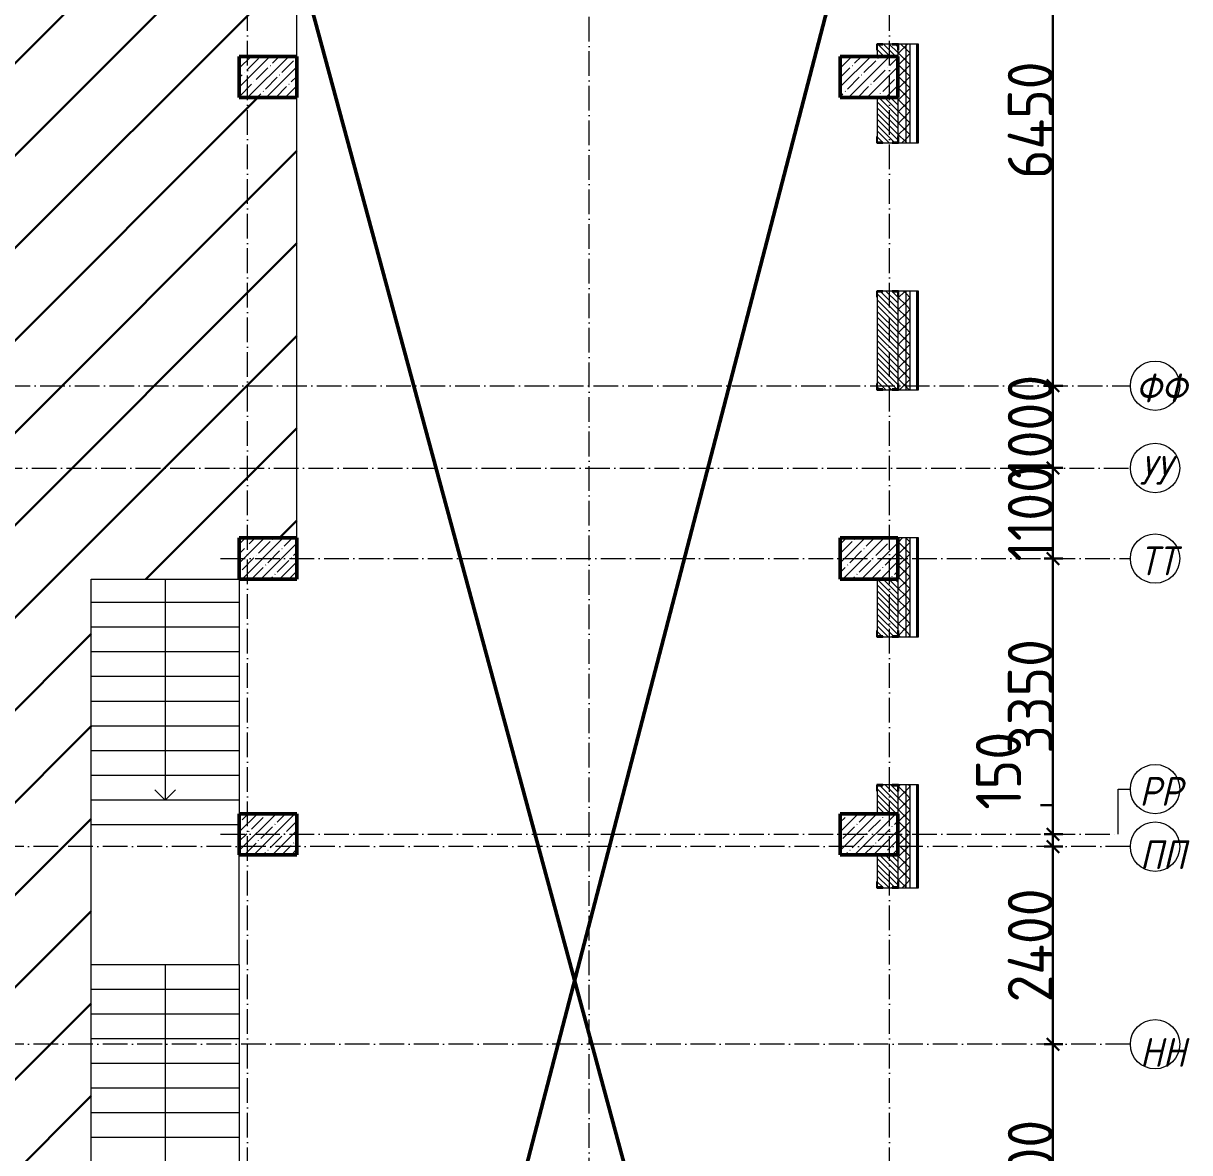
# Model space of a CAD drawing. Header units: millimetres. Extents: x -17017 to 628417, y -109036 to 199237.
# Drawn here: x 374398 to 388566, y -20600 to -6880 of the extents above; entities that cross this region are included whole.
import ezdxf

# ---------------------------------------------------------------- set-up
doc = ezdxf.new("R2010")
doc.units = ezdxf.units.MM
doc.linetypes.add('50_200_ШТРИХ_1Т_ш5_п1_п1_', pattern=[700, 500, -100, 0, -100])
for name, color, linetype, lineweight in [('A-____-____-DIMS', 7, 'Continuous', 9), ('A-DETL-____-OTLN-1', 7, 'Continuous', 50), ('A-FLOR-____-OTLN', 7, 'Continuous', 9), ('A-GENM-____-MCUT', 7, 'Continuous', 25), ('A-GENM-____-OTLN-1', 7, 'Continuous', 25), ('A-WALL-____-MCUT', 7, 'Continuous', 13), ('A-WALL-____-MCUT-1', 7, 'Continuous', 9), ('A-WALL-____-PATT-1', 7, 'Continuous', 9), ('A-WALL-FNSH-MCUT-1', 7, 'Continuous', 9), ('S-COLS-____-MCUT', 7, 'Continuous', 50), ('S-COLS-____-OTLN', 7, 'Continuous', 9), ('S-GRID-____-IDEN', 7, 'Continuous', 9), ('S-GRID-____-OTLN', 7, 'Continuous', 9), ('S-GRID-____-OTLN-1', 7, '50_200_ШТРИХ_1Т_ш5_п1_п1_', 9), ('S-STRS-____-OTLN-1', 7, 'Continuous', 9), ('стяжа', 7, 'Continuous', 30)]:
    doc.layers.add(name, color=color, linetype=linetype, lineweight=lineweight)
doc.styles.add('ISOCPEUR_I_9', font='isocpeui.ttf', dxfattribs={"width": 0.9, "height": 250})
doc.styles.add('СПДС', font='isocpeur.ttf', dxfattribs={"width": 0.9})
doc.dimstyles.new('ISO-2_5_0_9К_БОЛЬШОЙ_ОСИ', dxfattribs={"dimscale": 304.8, "dimtxt": 248.995294, "dimasz": 0.492126, "dimexe": 0.393701, "dimexo": 0, "dimgap": 0, "dimtad": 1, "dimdec": 0, "dimzin": 0, "dimdsep": 46, "dimtxsty": 'ISOCPEUR_I_9', "dimblk1": 'OBLIQUE', "dimblk2": 'OBLIQUE', "dimsah": 1, "dimcen": 0.09, "dimdle": 0.393701, "dimazin": 0, "dimtfac": 1, "dimtdec": 4, "dimtix": 1, "dimtmove": 0, "dimatfit": 3, "dimfxl": 1, "dimtvp": 1, "dimtolj": 1, "dimtzin": 0, "dimarcsym": 2})
doc.dimstyles.new('ISO-2_5_0_9К_БОЛЬШОЙ_ОСИ_1', dxfattribs={"dimscale": 304.8, "dimtxt": 248.995294, "dimasz": 0.492126, "dimexe": 0.393701, "dimexo": 0, "dimgap": 0, "dimtad": 1, "dimdec": 0, "dimzin": 0, "dimdsep": 46, "dimtxsty": 'ISOCPEUR_I_9', "dimblk1": 'OBLIQUE', "dimblk2": 'OBLIQUE', "dimsah": 1, "dimcen": 0.09, "dimdle": 0.393701, "dimazin": 0, "dimtfac": 1, "dimtdec": 4, "dimtix": 1, "dimtmove": 1, "dimatfit": 3, "dimfxl": 1, "dimtvp": 1, "dimtolj": 1, "dimtzin": 0, "dimarcsym": 2})
pattern_1 = [(45, (283770.71, -86863.46), (-70.71068, 70.71068), []), (135, (283770.71, -86863.46), (-70.71068, -70.71068), [])]
pattern_2 = [(135, (283770.707, -86863.456), (-35.35534, -35.35534), [])]

# ---------------------------------------------------------------- blocks, each defined once
blk = doc.blocks.new('BSC_Колонна _Прямоугольная - 500х700-V97-АР1_План отверстий 3 этажа в осях 1-64_Ю-ЯЯ')
at = {"layer": 'S-COLS-____-OTLN'}
h = blk.add_hatch(dxfattribs=at)
h.set_pattern_fill('FP_102', color=256, style=0, pattern_type=2)
h.set_pattern_definition([(315, (-70131.04, 93600), (114.04925, 114.04925), []), (315, (-70131.04, 93485.95), (114.04925, 114.04925), [201.613, -40.323, 3.353, -36.97])])
h.paths.add_polyline_path([(-250, -350), (250, -350), (250, 350), (-250, 350)], flags=0)
at = {"layer": 'S-COLS-____-MCUT'}
for p, q in [((250, 350), (-250, 350)), ((-250, 350), (-250, -350)), ((250, -350), (250, 350)), ((-250, -350), (250, -350))]:
    blk.add_line(p, q, dxfattribs=at)
blk = doc.blocks.new('BSC_Колонна _Прямоугольная - 500х700-V98-АР1_План отверстий 3 этажа в осях 1-64_Ю-ЯЯ')
at = {"layer": 'S-COLS-____-OTLN'}
h = blk.add_hatch(dxfattribs=at)
h.set_pattern_fill('FP_103', color=256, style=0, pattern_type=2)
h.set_pattern_definition([(315, (-73481.04, 93600), (114.04925, 114.04925), []), (315, (-73481.04, 93485.95), (114.04925, 114.04925), [201.613, -40.323, 3.353, -36.97])])
h.paths.add_polyline_path([(-250, -350), (250, -350), (250, 350), (-250, 350)], flags=0)
at = {"layer": 'S-COLS-____-MCUT'}
for p, q in [((250, 350), (-250, 350)), ((-250, 350), (-250, -350)), ((250, -350), (250, 350)), ((-250, -350), (250, -350))]:
    blk.add_line(p, q, dxfattribs=at)
blk = doc.blocks.new('BSC_Колонна _Прямоугольная - 500х700-V99-АР1_План отверстий 3 этажа в осях 1-64_Ю-ЯЯ')
at = {"layer": 'S-COLS-____-OTLN'}
h = blk.add_hatch(dxfattribs=at)
h.set_pattern_fill('FP_104', color=256, style=0, pattern_type=2)
h.set_pattern_definition([(315, (-70131.04, 100900), (114.04925, 114.04925), []), (315, (-70131.04, 100785.95), (114.04925, 114.04925), [201.613, -40.323, 3.353, -36.97])])
h.paths.add_polyline_path([(-250, -350), (250, -350), (250, 350), (-250, 350)], flags=0)
at = {"layer": 'S-COLS-____-MCUT'}
for p, q in [((250, 350), (-250, 350)), ((-250, 350), (-250, -350)), ((250, -350), (250, 350)), ((-250, -350), (250, -350))]:
    blk.add_line(p, q, dxfattribs=at)
blk = doc.blocks.new('BSC_Колонна _Прямоугольная - 500х700-V100-АР1_План отверстий 3 этажа в осях 1-64_Ю-ЯЯ')
at = {"layer": 'S-COLS-____-OTLN'}
h = blk.add_hatch(dxfattribs=at)
h.set_pattern_fill('FP_105', color=256, style=0, pattern_type=2)
h.set_pattern_definition([(315, (-73481.04, 100900), (114.04925, 114.04925), []), (315, (-73481.04, 100785.95), (114.04925, 114.04925), [201.613, -40.323, 3.353, -36.97])])
h.paths.add_polyline_path([(-250, -350), (250, -350), (250, 350), (-250, 350)], flags=0)
at = {"layer": 'S-COLS-____-MCUT'}
for p, q in [((250, 350), (-250, 350)), ((-250, 350), (-250, -350)), ((250, -350), (250, 350)), ((-250, -350), (250, -350))]:
    blk.add_line(p, q, dxfattribs=at)
blk = doc.blocks.new('BSC_Колонна _Прямоугольная - 500х700-V101-АР1_План отверстий 3 этажа в осях 1-64_Ю-ЯЯ')
at = {"layer": 'S-COLS-____-OTLN'}
h = blk.add_hatch(dxfattribs=at)
h.set_pattern_fill('FP_106', color=256, style=0, pattern_type=2)
h.set_pattern_definition([(315, (-79331.04, 93600), (114.04925, 114.04925), []), (315, (-79331.04, 93485.95), (114.04925, 114.04925), [201.613, -40.323, 3.353, -36.97])])
h.paths.add_polyline_path([(-250, -350), (250, -350), (250, 350), (-250, 350)], flags=0)
at = {"layer": 'S-COLS-____-MCUT'}
for p, q in [((250, 350), (-250, 350)), ((-250, 350), (-250, -350)), ((250, -350), (250, 350)), ((-250, -350), (250, -350))]:
    blk.add_line(p, q, dxfattribs=at)
blk = doc.blocks.new('BSC_Колонна _Прямоугольная - 500х700-V102-АР1_План отверстий 3 этажа в осях 1-64_Ю-ЯЯ')
at = {"layer": 'S-COLS-____-OTLN'}
h = blk.add_hatch(dxfattribs=at)
h.set_pattern_fill('FP_107', color=256, style=0, pattern_type=2)
h.set_pattern_definition([(315, (-79331.04, 100900), (114.04925, 114.04925), []), (315, (-79331.04, 100785.95), (114.04925, 114.04925), [201.613, -40.323, 3.353, -36.97])])
h.paths.add_polyline_path([(-250, -350), (250, -350), (250, 350), (-250, 350)], flags=0)
at = {"layer": 'S-COLS-____-MCUT'}
for p, q in [((250, 350), (-250, 350)), ((-250, 350), (-250, -350)), ((250, -350), (250, 350)), ((-250, -350), (250, -350))]:
    blk.add_line(p, q, dxfattribs=at)
blk = doc.blocks.new('Фахверк_СКБ_Уголок - 250_3380-27498580-АР1_План отверстий 3 этажа в осях 1-64_Ю-ЯЯ')
at = {"layer": 'A-GENM-____-MCUT'}
for p, q in [((200, 181), (125, 181)), ((125, 181), (125, 106)), ((131, 106), (131, 175)), ((131, 175), (200, 175)), ((200, 175), (200, 181)), ((125, 106), (131, 106)), ((131, -6), (125, -6)), ((125, -6), (125, -81)), ((125, -81), (200, -81)), ((131, -75), (131, -6)), ((200, -75), (131, -75)), ((200, -81), (200, -75))]:
    blk.add_line(p, q, dxfattribs=at)
blk = doc.blocks.new('Фахверк_СКБ_Уголок - 250_3380_зеркало-28514702-АР1_План отверстий 3 этажа в осях 1-64_Ю-ЯЯ')
at = {"layer": 'A-GENM-____-MCUT'}
for p, q in [((200, 181), (125, 181)), ((125, 181), (125, 106)), ((131, 106), (131, 175)), ((131, 175), (200, 175)), ((200, 175), (200, 181)), ((125, 106), (131, 106)), ((131, -6), (125, -6)), ((125, -6), (125, -81)), ((125, -81), (200, -81)), ((131, -75), (131, -6)), ((200, -75), (131, -75)), ((200, -81), (200, -75))]:
    blk.add_line(p, q, dxfattribs=at)
blk = doc.blocks.new('Ось сетки - Круг_Ø6_00__ISO-2_5_0_9K_-25732049-АР1_План отверстий 3 этажа в осях 1-64_Ю-ЯЯ')
at = {"layer": 'S-GRID-____-IDEN'}
blk.add_circle((0, 0), 3, dxfattribs=at)
blk = doc.blocks.new('_Oblique')
at = {"color": 0, "linetype": 'ByBlock', "lineweight": -2}
blk.add_line((-0.5, -0.5), (0.5, 0.5), dxfattribs=at)
blk = doc.blocks.new('*D2862')
at = {"layer": 'A-____-____-DIMS', "color": 0, "lineweight": -2, "transparency": 16777216}
for p, q in [((386905, -22602), (386905, -19162)), ((386799, -19282), (387025, -19282)), ((386799, -22482), (387025, -22482))]:
    blk.add_line(p, q, dxfattribs=at)
at = {"layer": 'Defpoints', "color": 0, "transparency": 16777216}
for p in [(386799, -19282), (386905, -19282), (386799, -22482)]:
    blk.add_point(p, dxfattribs=at)
at = {"layer": 'A-____-____-DIMS', "color": 0, "lineweight": -2, "transparency": 16777216, "xscale": 150, "yscale": 150, "zscale": 150}
for p, rotation in [((386905, -19282), 90), ((386905, -22482), 270)]:
    blk.add_blockref('_Oblique', p, dxfattribs=dict(at, rotation=rotation))
at = {"layer": 'A-____-____-DIMS', "color": 0, "transparency": 16777216, "insert": (386631, -20882), "char_height": 548.6, "attachment_point": 5, "rotation": 90, "style": 'СПДС'}
blk.add_mtext('\\A1;3200', dxfattribs=at)
blk = doc.blocks.new('*D2863')
at = {"layer": 'A-____-____-DIMS', "color": 0, "lineweight": -2, "transparency": 16777216}
for p, q in [((386905, -19402), (386905, -16762)), ((386799, -16882), (387025, -16882)), ((386799, -19282), (387025, -19282))]:
    blk.add_line(p, q, dxfattribs=at)
at = {"layer": 'Defpoints', "color": 0, "transparency": 16777216}
for p in [(386799, -16882), (386905, -16882), (386799, -19282)]:
    blk.add_point(p, dxfattribs=at)
at = {"layer": 'A-____-____-DIMS', "color": 0, "lineweight": -2, "transparency": 16777216, "xscale": 150, "yscale": 150, "zscale": 150}
for p, rotation in [((386905, -16882), 90), ((386905, -19282), 270)]:
    blk.add_blockref('_Oblique', p, dxfattribs=dict(at, rotation=rotation))
at = {"layer": 'A-____-____-DIMS', "color": 0, "transparency": 16777216, "insert": (386631, -18082), "char_height": 548.6, "attachment_point": 5, "rotation": 90, "style": 'СПДС'}
blk.add_mtext('\\A1;2400', dxfattribs=at)
blk = doc.blocks.new('*D2864')
at = {"layer": 'A-____-____-DIMS', "color": 0, "lineweight": -2, "transparency": 16777216}
for p, q in [((386755, -16379), (386905, -16379)), ((386905, -16379), (386905, -16732)), ((386905, -17002), (386905, -16612)), ((386799, -16732), (387025, -16732)), ((386799, -16882), (387025, -16882))]:
    blk.add_line(p, q, dxfattribs=at)
at = {"layer": 'Defpoints', "color": 0, "transparency": 16777216}
for p in [(386799, -16732), (386905, -16732), (386799, -16882)]:
    blk.add_point(p, dxfattribs=at)
at = {"layer": 'A-____-____-DIMS', "color": 0, "lineweight": -2, "transparency": 16777216, "xscale": 150, "yscale": 150, "zscale": 150}
for p, rotation in [((386905, -16732), 90), ((386905, -16882), 270)]:
    blk.add_blockref('_Oblique', p, dxfattribs=dict(at, rotation=rotation))
at = {"layer": 'A-____-____-DIMS', "color": 0, "transparency": 16777216, "insert": (385969, -16433), "char_height": 548.6, "attachment_point": 1, "rotation": 90, "line_spacing_factor": 1.149209, "style": 'СПДС'}
blk.add_mtext('\\A1;150', dxfattribs=at)
blk = doc.blocks.new('*D2865')
at = {"layer": 'A-____-____-DIMS', "color": 0, "lineweight": -2, "transparency": 16777216}
for p, q in [((386905, -16852), (386905, -13262)), ((386799, -13382), (387025, -13382)), ((386799, -16732), (387025, -16732))]:
    blk.add_line(p, q, dxfattribs=at)
at = {"layer": 'Defpoints', "color": 0, "transparency": 16777216}
for p in [(386799, -13382), (386905, -13382), (386799, -16732)]:
    blk.add_point(p, dxfattribs=at)
at = {"layer": 'A-____-____-DIMS', "color": 0, "lineweight": -2, "transparency": 16777216, "xscale": 150, "yscale": 150, "zscale": 150}
for p, rotation in [((386905, -13382), 90), ((386905, -16732), 270)]:
    blk.add_blockref('_Oblique', p, dxfattribs=dict(at, rotation=rotation))
at = {"layer": 'A-____-____-DIMS', "color": 0, "transparency": 16777216, "insert": (386631, -15057), "char_height": 548.6, "attachment_point": 5, "rotation": 90, "style": 'СПДС'}
blk.add_mtext('\\A1;3350', dxfattribs=at)
blk = doc.blocks.new('*D2866')
at = {"layer": 'A-____-____-DIMS', "color": 0, "lineweight": -2, "transparency": 16777216}
for p, q in [((386905, -13502), (386905, -12162)), ((386799, -12282), (387025, -12282)), ((386799, -13382), (387025, -13382))]:
    blk.add_line(p, q, dxfattribs=at)
at = {"layer": 'Defpoints', "color": 0, "transparency": 16777216}
for p in [(386799, -12282), (386905, -12282), (386799, -13382)]:
    blk.add_point(p, dxfattribs=at)
at = {"layer": 'A-____-____-DIMS', "color": 0, "lineweight": -2, "transparency": 16777216, "xscale": 150, "yscale": 150, "zscale": 150}
for p, rotation in [((386905, -12282), 90), ((386905, -13382), 270)]:
    blk.add_blockref('_Oblique', p, dxfattribs=dict(at, rotation=rotation))
at = {"layer": 'A-____-____-DIMS', "color": 0, "transparency": 16777216, "insert": (386631, -12832), "char_height": 548.6, "attachment_point": 5, "rotation": 90, "style": 'СПДС'}
blk.add_mtext('\\A1;1100', dxfattribs=at)
blk = doc.blocks.new('*D2867')
at = {"layer": 'A-____-____-DIMS', "color": 0, "lineweight": -2, "transparency": 16777216}
for p, q in [((386905, -11282), (386905, -11132)), ((386799, -11282), (387025, -11282)), ((386905, -12282), (386905, -11282)), ((386799, -12282), (387025, -12282)), ((386905, -12282), (386905, -12432))]:
    blk.add_line(p, q, dxfattribs=at)
at = {"layer": 'Defpoints', "color": 0, "transparency": 16777216}
for p in [(386799, -11282), (386905, -11282), (386799, -12282)]:
    blk.add_point(p, dxfattribs=at)
at = {"layer": 'A-____-____-DIMS', "color": 0, "lineweight": -2, "transparency": 16777216, "xscale": 150, "yscale": 150, "zscale": 150}
for p, rotation in [((386905, -11282), 270), ((386905, -12282), 90)]:
    blk.add_blockref('_Oblique', p, dxfattribs=dict(at, rotation=rotation))
at = {"layer": 'A-____-____-DIMS', "color": 0, "transparency": 16777216, "insert": (386631, -11782), "char_height": 548.6, "attachment_point": 5, "rotation": 90, "style": 'СПДС'}
blk.add_mtext('\\A1;1000', dxfattribs=at)
blk = doc.blocks.new('*D2868')
at = {"layer": 'A-____-____-DIMS', "color": 0, "lineweight": -2, "transparency": 16777216}
for p, q in [((386905, -11402), (386905, -4712)), ((386799, -4832), (387025, -4832)), ((386799, -11282), (387025, -11282))]:
    blk.add_line(p, q, dxfattribs=at)
at = {"layer": 'Defpoints', "color": 0, "transparency": 16777216}
for p in [(386799, -4832), (386905, -4832), (386799, -11282)]:
    blk.add_point(p, dxfattribs=at)
at = {"layer": 'A-____-____-DIMS', "color": 0, "lineweight": -2, "transparency": 16777216, "xscale": 150, "yscale": 150, "zscale": 150}
for p, rotation in [((386905, -4832), 90), ((386905, -11282), 270)]:
    blk.add_blockref('_Oblique', p, dxfattribs=dict(at, rotation=rotation))
at = {"layer": 'A-____-____-DIMS', "color": 0, "transparency": 16777216, "insert": (386631, -8057), "char_height": 548.6, "attachment_point": 5, "rotation": 90, "style": 'СПДС'}
blk.add_mtext('\\A1;6450', dxfattribs=at)
blk = doc.blocks.new('3эт')
at = {"layer": 'S-GRID-____-OTLN-1', "color": 251, "ltscale": 0.6, "true_color": 0x636466}
for p, q in [((377120.7, -46882.4), (377120.7, 4029.4)), ((381270.7, -37346.8), (381270.7, 4029.4)), ((384920.7, -46882.4), (384920.7, 4029.4)), ((333012.7, -11282.4), (387845.1, -11282.4)), ((318208.2, -12282.4), (387845.1, -12282.4)), ((376792, -13382.4), (387845.1, -13382.4)), ((376792, -16732.4), (387696.3, -16732.4)), ((387845.1, -16882.4), (333012.7, -16882.4)), ((387845.1, -19282.4), (279101.9, -19282.4))]:
    blk.add_line(p, q, dxfattribs=at)
at = {"layer": 'S-GRID-____-IDEN', "xscale": 99.99999999999993, "yscale": 99.99999999999993, "zscale": 99.99999999999993}
for p, rotation in [((388145.1, -11282.4), 269.9999999999995), ((388145.1, -12282.4), 269.9999999999995), ((388145.1, -13382.4), 269.9999999999995), ((388145.1, -16183.3), 269.9999999999995), ((388145.1, -16882.4), 89.9999999999998), ((388145.1, -19282.4), 89.9999999999998)]:
    blk.add_blockref('Ось сетки - Круг_Ø6_00__ISO-2_5_0_9K_-25732049-АР1_План отверстий 3 этажа в осях 1-64_Ю-ЯЯ', p, dxfattribs=dict(at, rotation=rotation))
at = {"layer": 'S-GRID-____-IDEN', "char_height": 350, "attachment_point": 1, "style": 'ISOCPEUR_I_9'}
for s, insert, width in [('ФФ', (387907.2, -11135.8), 562.785), ('УУ', (387954.9, -12135.8), 447.342), ('ТТ', (387954.9, -13235.8), 447.342), ('РР', (387954.9, -16036.6), 447.342), ('ПП', (387960, -16806.3), 447.342), ('НН', (387960, -19206.3), 447.342)]:
    blk.add_mtext(s, dxfattribs=dict(at, insert=insert, width=width))
at = {"layer": 'A-____-____-DIMS'}
for base, p1, p2, override, picture, middle in [((386904.9, -4832.4), (386798.9, -11282.4), (386798.9, -4832.4), {"dimtxt": 1.8, "dimpost": '<>', "dimtxsty": 'СПДС', "dimfxl": 6450}, '*D2868', (386630.6, -8057.4)), ((386904.9, -11282.4), (386798.9, -12282.4), (386798.9, -11282.4), {"dimtxt": 1.8, "dimpost": '<>', "dimtxsty": 'СПДС', "dimfxl": 1000}, '*D2867', (386630.6, -11782.4)), ((386904.9, -12282.4), (386798.9, -13382.4), (386798.9, -12282.4), {"dimtxt": 1.8, "dimpost": '<>', "dimtxsty": 'СПДС', "dimfxl": 1100}, '*D2866', (386630.6, -12832.4)), ((386904.9, -13382.4), (386798.9, -16732.4), (386798.9, -13382.4), {"dimtxt": 1.8, "dimpost": '<>', "dimtxsty": 'СПДС', "dimfxl": 3350}, '*D2865', (386630.6, -15057.4)), ((386904.9, -16882.4), (386798.9, -19282.4), (386798.9, -16882.4), {"dimtxt": 1.8, "dimpost": '<>', "dimtxsty": 'СПДС', "dimfxl": 2400}, '*D2863', (386630.6, -18082.4)), ((386904.9, -19282.4), (386798.9, -22482.4), (386798.9, -19282.4), {"dimtxt": 1.8, "dimpost": '<>', "dimtxsty": 'СПДС', "dimfxl": 3200}, '*D2862', (386630.6, -20882.4))]:
    dim = blk.add_linear_dim(base=base, p1=p1, p2=p2, angle=90, dimstyle='ISO-2_5_0_9К_БОЛЬШОЙ_ОСИ', override=override, dxfattribs=at)
    dim.commit()
    dim.dimension.update_dxf_attribs({"geometry": picture, "text_midpoint": middle})
dim = blk.add_linear_dim(base=(386904.9, -16732.4), p1=(386798.9, -16882.4), p2=(386798.9, -16732.4), angle=90, dimstyle='ISO-2_5_0_9К_БОЛЬШОЙ_ОСИ_1', override={"dimtxt": 1.8, "dimpost": '<>', "dimtxsty": 'СПДС', "dimfxl": 150}, dxfattribs=at)
dim.commit()
dim.dimension.update_dxf_attribs({"geometry": '*D2864', "text_midpoint": (386745, -16378.7), "dimtype": 160, "text_rotation": 90})

msp = doc.modelspace()

# ---------------------------------------------------------------- hatches: boundary and pattern name
at = {"layer": 'A-WALL-____-PATT-1'}
h = msp.add_hatch(dxfattribs=at)
h.set_pattern_fill('FP_6', color=256, style=0, pattern_type=2)
h.set_pattern_definition([(45, (283770.71, -86863.46), (-85.53659, 85.53659), []), (45, (283827.73, -86863.46), (-85.53659, 85.53659), [])])
h.paths.add_polyline_path([(385271, -17382), (385271, -16132), (385251, -16132), (385251, -17382)], flags=0)
h.paths.add_polyline_path([(385271, -14332), (385271, -13132), (385251, -13132), (385251, -14332)], flags=0)
h.paths.add_polyline_path([(385251, -11332), (385271, -11332), (385271, -10132), (385251, -10132), (385251, -10266)], flags=0)
h.paths.add_polyline_path([(385271, -8332), (385271, -7132), (385251, -7132), (385251, -8332)], flags=0)
h.paths.add_polyline_path([(385271, -5332), (385271, -952), (385251, -952), (385251, -5332)], flags=0)
h = msp.add_hatch(dxfattribs=at)
h.set_pattern_fill('FP_4', color=256, style=0, pattern_type=2)
h.set_pattern_definition(pattern_1)
h.paths.add_polyline_path([(385021, -40067), (385121, -40067), (385121, -39782), (385021, -39782)], flags=0)
h.paths.add_polyline_path([(385121, -38782), (385121, -31082), (385027, -31082), (385027, -31157), (385021, -31157), (385021, -38782)], flags=0)
h.paths.add_polyline_path([(385027, -17382), (385121, -17382), (385121, -16132), (385027, -16132), (385027, -16207), (385021, -16207), (385021, -17307), (385027, -17307), (385027, -17376)], flags=0)
h.paths.add_polyline_path([(385121, -14332), (385121, -13132), (385021, -13132), (385021, -14257), (385027, -14257), (385027, -14332)], flags=0)
h.paths.add_polyline_path([(385121, -11332), (385121, -10132), (385027, -10132), (385027, -10207), (385021, -10207), (385021, -11257), (385027, -11257), (385027, -11332)], flags=0)
h.paths.add_polyline_path([(385121, -8332), (385121, -7132), (385027, -7132), (385027, -7207), (385021, -7207), (385021, -8257), (385027, -8257), (385027, -8332)], flags=0)
h.paths.add_polyline_path([(385121, -5332), (385121, -1182), (385021, -1182), (385021, -5332)], flags=0)
h = msp.add_hatch(dxfattribs=at)
h.set_pattern_fill('FP_4', color=256, style=0, pattern_type=2)
h.set_pattern_definition(pattern_1)
h.paths.add_polyline_path([(385171, -40067), (385171, -39782), (385121, -39782), (385121, -40067)], flags=0)
h.paths.add_polyline_path([(385171, -38782), (385171, -31082), (385121, -31082), (385121, -38782)], flags=0)
h.paths.add_polyline_path([(385171, -17382), (385171, -16132), (385121, -16132), (385121, -17382)], flags=0)
h.paths.add_polyline_path([(385171, -14332), (385171, -13132), (385121, -13132), (385121, -14332)], flags=0)
h.paths.add_polyline_path([(385121, -11332), (385171, -11332), (385171, -10132), (385121, -10132), (385121, -10266)], flags=0)
h.paths.add_polyline_path([(385171, -8332), (385171, -7132), (385121, -7132), (385121, -8332)], flags=0)
h.paths.add_polyline_path([(385121, -5332), (385171, -5332), (385171, -1182), (385121, -1182)], flags=0)
h = msp.add_hatch(dxfattribs=at)
h.set_pattern_fill('FP_9', color=256, style=0, pattern_type=2)
h.set_pattern_definition(pattern_2)
h.paths.add_polyline_path([(384877, -7282), (385021, -7282), (385021, -7138), (384952, -7138), (384952, -7132), (384840, -7132), (384840, -7138), (384771, -7138), (384771, -7282)], flags=0)
h = msp.add_hatch(dxfattribs=at)
h.set_pattern_fill('FP_9', color=256, style=0, pattern_type=2)
h.set_pattern_definition(pattern_2)
h.paths.add_polyline_path([(384840, -11332), (384952, -11332), (384952, -11326), (385021, -11326), (385021, -10138), (384952, -10138), (384952, -10132), (384840, -10132), (384840, -10138), (384771, -10138), (384771, -11326), (384840, -11326)], flags=0)
h.paths.add_polyline_path([(384952, -8332), (384952, -8326), (385021, -8326), (385021, -7782), (384771, -7782), (384771, -8326), (384840, -8326), (384840, -8332)], flags=0)
h = msp.add_hatch(dxfattribs=at)
h.set_pattern_fill('FP_9', color=256, style=0, pattern_type=2)
h.set_pattern_definition(pattern_2)
h.paths.add_polyline_path([(384771, -16482), (385021, -16482), (385021, -16138), (384952, -16138), (384952, -16132), (384840, -16132), (384840, -16138), (384771, -16138), (384771, -16207)], flags=0)
h.paths.add_polyline_path([(384840, -14332), (384952, -14332), (384952, -14326), (385021, -14326), (385021, -13632), (384771, -13632), (384771, -14326), (384840, -14326)], flags=0)
h = msp.add_hatch(dxfattribs=at)
h.set_pattern_fill('FP_9', color=256, style=0, pattern_type=2)
h.set_pattern_definition(pattern_2)
h.paths.add_polyline_path([(384952, -17382), (384952, -17376), (385021, -17376), (385021, -16982), (384771, -16982), (384771, -17376), (384840, -17376), (384840, -17382)], flags=0)
at = {"layer": 'стяжа'}
h = msp.add_hatch(dxfattribs=at)
h.set_pattern_fill('ANSI31', color=5, scale=250)
h.paths.add_polyline_path([(375221, -13632), (377021, -13632), (377021, -13132), (377721, -13132), (377721, -7782), (377021, -7782), (377021, -7282), (377721, -7282), (377721, -6032), (376221, -6032), (376021, -6032), (376021, -5932), (376021, -4632), (376021, -4432), (376021, -3707), (376015, -3707), (376015, -3632), (376015, -3626), (376015, -3557), (376021, -2032), (376015, -2032), (376015, -1957), (376021, -1432), (375596, -1432), (375596, -1438), (375521, -1438), (375521, -1432), (373021, -1432), (373021, -1682), (372521, -1682), (372521, -1432), (370721, -1432), (370721, -1438), (370646, -1438), (370271, -1436), (370271, -1533), (370071, -1533), (370071, -1432), (369671, -1432), (369671, -1438), (369596, -1438), (367796, -1432), (367796, -1438), (367721, -1438), (367371, -1435), (367371, -1532), (367171, -1532), (367171, -1682), (367171, -2007), (367177, -2007), (367177, -2082), (367171, -3707), (367177, -3707), (367177, -3776), (367177, -3782), (367177, -3857), (367173, -4432), (367771, -4432), (367771, -5132), (367771, -7782), (367771, -8482), (367271, -8482), (367271, -8682), (367271, -9182), (367271, -11032), (367271, -11182), (367771, -11182), (367771, -11882), (366571, -11882), (366571, -11532), (361971, -11532), (361471, -11532), (361471, -12062), (361471, -12312), (361471, -14432), (362021, -14432), (362221, -14432), (362721, -14432), (362721, -14582), (362721, -15582), (362721, -15832), (362221, -15832), (362221, -16982), (362221, -18882), (362721, -18882), (362721, -20282), (361971, -20282), (361271, -20282), (361271, -19782), (361271, -19682), (361271, -19482), (361271, -16982), (361271, -16482), (361271, -14532), (361271, -14432), (361271, -12312), (361271, -12062), (361271, -11532), (361271, -11032), (361271, -10232), (361971, -10232), (361971, -10332), (361971, -10832), (361971, -11032), (361971, -11332), (366571, -11332), (366571, -11032), (366571, -9182), (366571, -8682), (366571, -6982), (367071, -6982), (367071, -5182), (366571, -5182), (366571, -4682), (366971, -4682), (366971, -3857), (366965, -3857), (366965, -3782), (366965, -3776), (366965, -3707), (366971, -2082), (366965, -2082), (366965, -2007), (366971, -1682), (366671, -1682), (366671, -1432), (364871, -1432), (364871, -1438), (364796, -1438), (363896, -1432), (363896, -1438), (363821, -1438), (363821, -1432), (362021, -1432), (362021, -1438), (361971, -1438), (361971, -1532), (361771, -1532), (361771, -1682), (361271, -1682), (361271, -1532), (361071, -1532), (361071, -1432), (360896, -1432), (360896, -1438), (360821, -1438), (360821, -1432), (359021, -1432), (359021, -1682), (358721, -1682), (358721, -3032), (359521, -3032), (359521, -4582), (359221, -4582), (359221, -6052), (359221, -6252), (359221, -6482), (359221, -7082), (359221, -7282), (359221, -7882), (359221, -7932), (359221, -8032), (358721, -8032), (358721, -11032), (359021, -11032), (359471, -11032), (359471, -12932), (358721, -12932), (358721, -16482), (359021, -16482), (359021, -16982), (358721, -16982), (358721, -19182), (359021, -19182), (359021, -19682), (358781, -19682), (358781, -20222), (358781, -20282), (358476, -20282), (358471, -22442), (358521, -22442), (358521, -22382), (358781, -22382), (358781, -23482), (360021, -23482), (360021, -22682), (362121, -22682), (362171, -22682), (364221, -22682), (364271, -22682), (365996, -22682), (367246, -22682), (367296, -22682), (369541, -22682), (369541, -23482), (369541, -23682), (369541, -26232), (369541, -26282), (369541, -28882), (369541, -28932), (369541, -31482), (369621, -31482), (369621, -31482), (371919, -31482), (372519, -31482), (372519, -31682), (372521, -31682), (373021, -31682), (373021, -31482), (377021, -31482), (377021, -31182), (377721, -31182), (377721, -25732), (377021, -25732), (377021, -25232), (377721, -25232), (377721, -22732), (377021, -22732), (377021, -22232), (375221, -22232)])
h.paths.add_polyline_path([(367271, -19782), (367271, -20282), (366571, -20282), (366571, -19782)], flags=16)
h.paths.add_polyline_path([(367371, -16982), (367271, -16982), (366571, -16982), (365671, -16982), (365671, -15682), (367371, -15682)], flags=16)
h.paths.add_polyline_path([(367271, -16482), (366571, -16482), (366571, -16882), (365771, -16882), (365771, -15782), (367271, -15782)], flags=0)
h.paths.add_polyline_path([(365871, -16482), (365871, -15832), (367271, -15832), (365979, -15941)], flags=0)
h.paths.add_polyline_path([(371421, -16982), (371421, -15682), (373121, -15682), (373121, -16982), (373021, -16982), (372321, -16982)], flags=16)
h.paths.add_polyline_path([(372221, -19282), (373021, -19282), (373021, -19782), (373021, -20282), (372321, -20282), (372221, -20282)], flags=16)
h.paths.add_polyline_path([(371521, -16882), (372321, -16882), (372321, -16483), (371521, -16483)], flags=0)
h.paths.add_polyline_path([(372321, -19382), (372921, -19382), (372921, -19782), (372321, -19782)], flags=0)
h.paths.add_polyline_path([(373021, -15783), (373021, -15782), (371521, -15782), (371521, -15783)], flags=0)
h.paths.add_polyline_path([(372321, -23482), (373021, -23482), (373021, -23982), (372321, -23982)], flags=16)
h.paths.add_polyline_path([(372321, -12782), (372321, -12597), (372321, -12447), (372321, -11532), (372321, -11032), (373021, -11032), (373021, -11532), (373021, -12447), (373021, -12597), (373021, -12782)], flags=16)
h.paths.add_polyline_path([(372421, -12682), (372421, -12597), (372321, -12597), (372321, -12447), (372421, -12447), (372421, -12382), (372921, -12382), (372921, -12447), (373021, -12447), (373021, -12597), (372921, -12597), (372921, -12682)], flags=0)
h.paths.add_polyline_path([(372921, -12482), (372421, -12482), (372421, -12597), (372321, -12597), (372371, -12522), (372321, -12447), (372421, -12447), (372421, -12482), (372921, -12482), (372921, -12447), (373021, -12447), (372971, -12522), (373021, -12597), (372921, -12597)], flags=0)
h.paths.add_polyline_path([(372521, -11632), (372421, -12282), (372421, -12282), (372921, -12282), (372921, -11532)], flags=0)
h.paths.add_polyline_path([(372321, -26982), (373021, -26982), (373021, -27482), (372321, -27482)], flags=16)
h.paths.add_polyline_path([(372321, -9182), (372321, -8682), (372321, -8332), (373021, -8332), (373021, -8432), (373021, -8682), (373021, -9182)], flags=16)
h.paths.add_polyline_path([(372421, -8682), (372421, -8432), (372921, -8432), (373021, -8432), (373021, -8682), (372921, -8682)], flags=0)
h.paths.add_polyline_path([(372921, -8432), (373021, -8432), (372971, -8557), (373021, -8682), (372921, -8682)], flags=0)
h.paths.add_polyline_path([(361971, -9182), (361271, -9182), (361271, -8682), (361271, -8282), (361971, -8282), (361971, -8682)], flags=16)
h.paths.add_polyline_path([(361371, -8682), (361371, -8382), (361873, -8382), (361871, -8383), (361871, -8682)], flags=0)
h.paths.add_polyline_path([(372321, -5182), (372321, -4682), (372321, -4232), (373021, -4232), (373021, -4682), (373021, -5182)], flags=16)
h.paths.add_polyline_path([(372421, -4682), (372421, -4332), (372921, -4332), (372921, -4682)], flags=0)
h.paths.add_polyline_path([(361971, -5182), (361271, -5182), (361271, -4682), (361971, -4682)], flags=16)

# ---------------------------------------------------------------- linework, layer by layer
at = {"layer": 'A-DETL-____-OTLN-1'}
for p, q in [((377721, -31482), (384521, -5332)), ((377721, -6032), (384521, -31182))]:
    msp.add_line(p, q, dxfattribs=at)
at = {"layer": 'A-FLOR-____-OTLN'}
for p, q in [((377721, -7282), (377721, -6032)), ((377721, -13132), (377721, -7782)), ((375221, -22232), (375221, -13632)), ((375221, -13632), (377021, -13632))]:
    msp.add_line(p, q, dxfattribs=at)
at = {"layer": 'A-WALL-____-MCUT'}
for p, q in [((384771, -7207), (384771, -7282)), ((384952, -7132), (384840, -7132)), ((385021, -7207), (385021, -7282)), ((385251, -7132), (385027, -7132)), ((385251, -8332), (385251, -7132)), ((384771, -7782), (384771, -8257)), ((385021, -7782), (385021, -8257)), ((384840, -8332), (384952, -8332)), ((385027, -8332), (385251, -8332)), ((384952, -10132), (384840, -10132)), ((385251, -10132), (385027, -10132)), ((385251, -11332), (385251, -10132)), ((384771, -10207), (384771, -11257)), ((385021, -10207), (385021, -11257)), ((384840, -11332), (384952, -11332)), ((385027, -11332), (385251, -11332)), ((385251, -13132), (385021, -13132)), ((385251, -14332), (385251, -13132)), ((384771, -13632), (384771, -14257)), ((385021, -13632), (385021, -14257)), ((384840, -14332), (384952, -14332)), ((385027, -14332), (385251, -14332)), ((384952, -16132), (384840, -16132)), ((385251, -16132), (385027, -16132)), ((385251, -17382), (385251, -16132)), ((384771, -16207), (384771, -16482)), ((385021, -16207), (385021, -16482)), ((384771, -16982), (384771, -17307)), ((385021, -16982), (385021, -17307)), ((384840, -17382), (384952, -17382)), ((385027, -17382), (385251, -17382))]:
    msp.add_line(p, q, dxfattribs=at)
at = {"layer": 'A-WALL-____-MCUT-1'}
for p, q in [((385121, -8332), (385121, -7132)), ((385171, -8332), (385171, -7132)), ((385121, -11332), (385121, -10132)), ((385171, -11332), (385171, -10132)), ((385121, -14332), (385121, -13132)), ((385171, -14332), (385171, -13132)), ((385121, -17382), (385121, -16132)), ((385171, -17382), (385171, -16132))]:
    msp.add_line(p, q, dxfattribs=at)
at = {"layer": 'A-WALL-FNSH-MCUT-1'}
for p, q in [((385271, -7132), (385251, -7132)), ((385251, -7132), (385251, -8332)), ((385271, -8332), (385271, -7132)), ((385251, -8332), (385271, -8332)), ((385271, -10132), (385251, -10132)), ((385251, -10132), (385251, -11332)), ((385271, -11332), (385271, -10132)), ((385251, -11332), (385271, -11332)), ((385271, -13132), (385251, -13132)), ((385251, -13132), (385251, -14332)), ((385271, -14332), (385271, -13132)), ((385251, -14332), (385271, -14332)), ((385271, -16132), (385251, -16132)), ((385251, -16132), (385251, -17382)), ((385271, -17382), (385271, -16132)), ((385251, -17382), (385271, -17382))]:
    msp.add_line(p, q, dxfattribs=at)
at = {"layer": 'S-GRID-____-OTLN'}
for p, q in [((387696, -16183), (387845, -16183)), ((387696, -16732), (387696, -16183))]:
    msp.add_line(p, q, dxfattribs=at)
at = {"layer": 'S-STRS-____-OTLN-1'}
for p, q in [((376121, -13632), (376121, -13917)), ((377021, -13632), (377021, -13917)), ((377021, -13917), (375221, -13917)), ((377021, -13917), (375221, -13917)), ((376121, -13917), (376121, -14217)), ((377021, -13917), (377021, -14217)), ((377021, -14217), (375221, -14217)), ((377021, -14217), (375221, -14217)), ((376121, -14217), (376121, -14517)), ((377021, -14217), (377021, -14517)), ((377021, -14517), (375221, -14517)), ((377021, -14517), (375221, -14517)), ((376121, -14517), (376121, -14817)), ((377021, -14517), (377021, -14817)), ((377021, -14817), (375221, -14817)), ((377021, -14817), (375221, -14817)), ((376121, -14817), (376121, -15117)), ((377021, -14817), (377021, -15117)), ((377021, -15117), (375221, -15117)), ((377021, -15117), (375221, -15117)), ((376121, -15117), (376121, -15417)), ((377021, -15117), (377021, -15417)), ((377021, -15417), (375221, -15417)), ((377021, -15417), (375221, -15417)), ((376121, -15417), (376121, -15717)), ((377021, -15417), (377021, -15717)), ((377021, -15717), (375221, -15717)), ((377021, -15717), (375221, -15717)), ((376121, -15717), (376121, -16017)), ((377021, -15717), (377021, -16017)), ((377021, -16017), (375221, -16017)), ((377021, -16017), (375221, -16017)), ((376121, -16017), (376121, -16317)), ((377021, -16017), (377021, -16317)), ((376121, -16317), (375996, -16192)), ((376121, -16317), (376246, -16192)), ((377021, -16317), (375221, -16317)), ((377021, -16317), (375221, -16317)), ((377021, -16317), (377021, -16482)), ((377021, -16617), (375221, -16617)), ((377021, -18317), (377021, -16982)), ((377021, -18317), (375221, -18317)), ((377021, -18317), (375221, -18317)), ((376121, -18317), (376121, -18617)), ((377021, -18317), (377021, -18617)), ((377021, -18617), (375221, -18617)), ((377021, -18617), (375221, -18617)), ((376121, -18617), (376121, -18917)), ((377021, -18617), (377021, -18917)), ((377021, -18917), (375221, -18917)), ((377021, -18917), (375221, -18917)), ((376121, -18917), (376121, -19217)), ((377021, -18917), (377021, -19217)), ((377021, -19217), (375221, -19217)), ((377021, -19217), (375221, -19217)), ((376121, -19217), (376121, -19517)), ((377021, -19217), (377021, -19517)), ((377021, -19517), (375221, -19517)), ((377021, -19517), (375221, -19517)), ((376121, -19517), (376121, -19817)), ((377021, -19517), (377021, -19817)), ((377021, -19817), (375221, -19817)), ((377021, -19817), (375221, -19817)), ((376121, -19817), (376121, -20117)), ((377021, -19817), (377021, -20117)), ((377021, -20117), (375221, -20117)), ((377021, -20117), (375221, -20117)), ((376121, -20117), (376121, -20417)), ((377021, -20117), (377021, -20417)), ((377021, -20417), (375221, -20417)), ((377021, -20417), (375221, -20417)), ((376121, -20417), (376121, -20717)), ((377021, -20417), (377021, -20717))]:
    msp.add_line(p, q, dxfattribs=at)

# ---------------------------------------------------------------- block references
at = {"layer": 'A-GENM-____-OTLN-1'}
for name, p, rotation in [('Фахверк_СКБ_Уголок - 250_3380_зеркало-28514702-АР1_План отверстий 3 этажа в осях 1-64_Ю-ЯЯ', (384846, -7007), 269.9999999999999), ('Фахверк_СКБ_Уголок - 250_3380-27498580-АР1_План отверстий 3 этажа в осях 1-64_Ю-ЯЯ', (384946, -8457), 89.99999999999993), ('Фахверк_СКБ_Уголок - 250_3380-27498580-АР1_План отверстий 3 этажа в осях 1-64_Ю-ЯЯ', (384846, -10007), 269.9999999999999), ('Фахверк_СКБ_Уголок - 250_3380-27498580-АР1_План отверстий 3 этажа в осях 1-64_Ю-ЯЯ', (384946, -11457), 89.99999999999993), ('Фахверк_СКБ_Уголок - 250_3380-27498580-АР1_План отверстий 3 этажа в осях 1-64_Ю-ЯЯ', (384946, -14457), 89.99999999999993), ('Фахверк_СКБ_Уголок - 250_3380-27498580-АР1_План отверстий 3 этажа в осях 1-64_Ю-ЯЯ', (384846, -16007), 269.9999999999999), ('Фахверк_СКБ_Уголок - 250_3380-27498580-АР1_План отверстий 3 этажа в осях 1-64_Ю-ЯЯ', (384946, -17507), 89.99999999999993)]:
    msp.add_blockref(name, p, dxfattribs=dict(at, rotation=rotation))
at = {"layer": 'S-COLS-____-OTLN', "rotation": 89.9999999999999}
for name, p in [('BSC_Колонна _Прямоугольная - 500х700-V101-АР1_План отверстий 3 этажа в осях 1-64_Ю-ЯЯ', (377371, -7532)), ('BSC_Колонна _Прямоугольная - 500х700-V102-АР1_План отверстий 3 этажа в осях 1-64_Ю-ЯЯ', (384671, -7532)), ('BSC_Колонна _Прямоугольная - 500х700-V98-АР1_План отверстий 3 этажа в осях 1-64_Ю-ЯЯ', (377371, -13382)), ('BSC_Колонна _Прямоугольная - 500х700-V100-АР1_План отверстий 3 этажа в осях 1-64_Ю-ЯЯ', (384671, -13382)), ('BSC_Колонна _Прямоугольная - 500х700-V97-АР1_План отверстий 3 этажа в осях 1-64_Ю-ЯЯ', (377371, -16732)), ('BSC_Колонна _Прямоугольная - 500х700-V99-АР1_План отверстий 3 этажа в осях 1-64_Ю-ЯЯ', (384671, -16732))]:
    msp.add_blockref(name, p, dxfattribs=at)
at = {"layer": 'стяжа'}
msp.add_blockref('3эт', (0, 0), dxfattribs=at)

doc.saveas('drawing.dxf')
